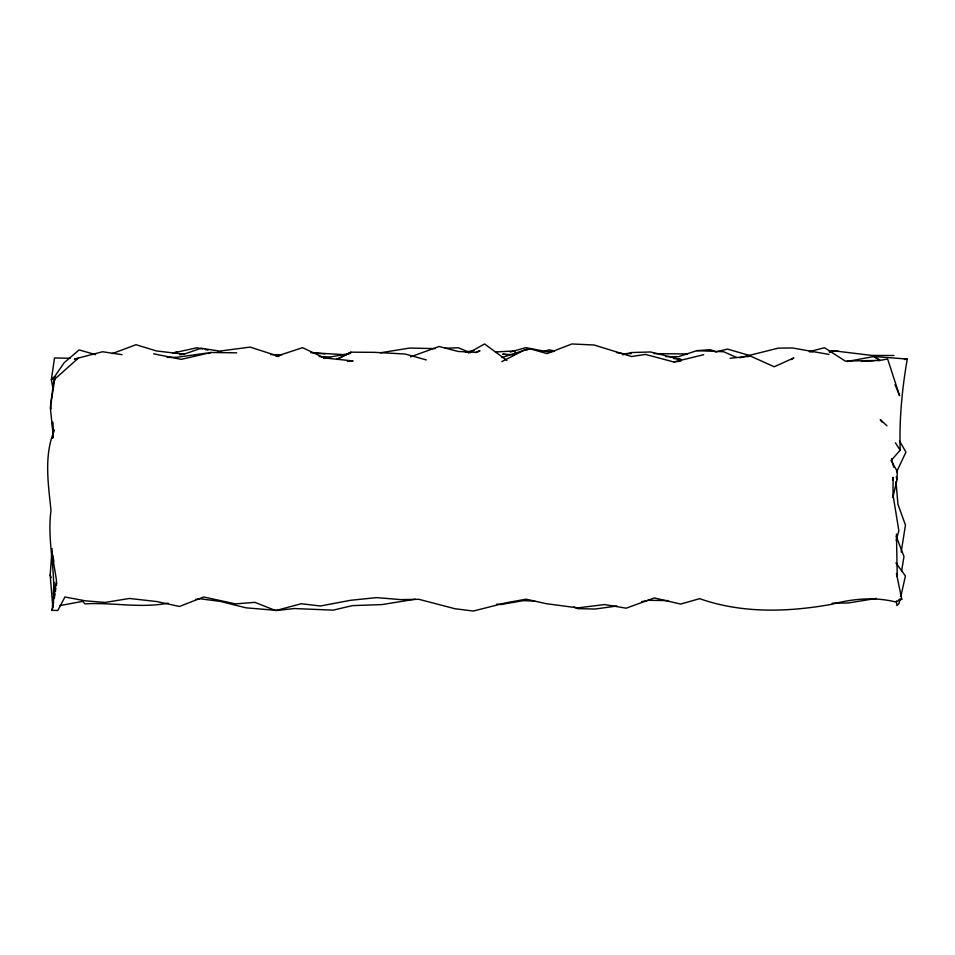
<?xml version="1.0" encoding="UTF-8"?>
<svg xmlns="http://www.w3.org/2000/svg" width="955" height="955" viewBox="0 0 955 955"><rect width="100%" height="100%" fill="white"/><g stroke="black" fill="none" stroke-linecap="round" stroke-linejoin="round"><path stroke-width="1.43" d="M52.8 422.074L52.692 438.214M52.513 423.101L53.003 437.545M53.003 602.486L52.812 606.795L52.501 605.78C57.193 573.871 46.628 542.309 50.997 510.627C48.371 483.899 43.632 455.654 54.435 430.072M53.361 593.879L53.85 582.395M892.877 497.555L896.948 479.744L897.342 471.555L891.063 460.537L900.207 450.187C899.109 419.83 902.081 389.043 907.25 359.068L873.932 356.513L847.025 361.503M52.812 606.795L50.161 575.053L52.119 548.48M896.435 573.513L901.795 599.227L895.48 601.913C874.458 596.684 852.397 598.773 831.662 604.324C787.768 612.167 742.262 613.647 699.645 598.666L680.64 604.085L654.378 597.949L626.205 608.18L604.539 604.563L577.739 607.893L546.033 603.644L526.086 599.179L505.04 602.987L473.322 611.045L454.986 608.741L418.863 599.31L400.802 599.633L376.592 597.615L350.652 600.289L320.379 605.995L301.255 603.739L275.72 610.591L254.973 602.354L235.431 603.87L203.702 596.982L179.468 606.473L157.038 601.59L129.522 598.463L105.062 602.438L85.377 600.826L64.928 596.994L57.778 610.496L52.071 610.329L56.488 580.306L51.737 551.202L53.898 561.23M54.351 598.248L55.008 594.01M55.45 591.181L55.891 588.352M56.321 585.522L56.763 582.705M901.162 552.097L905.471 525.095L897.951 504.312L895.981 481.654M901.556 571.233L903.979 556.586L896.244 536.292M52.071 610.329L52.883 606.413M892.531 480.186L893.14 477.309L892.997 494.797L898.846 530.682L896.184 540.375M900.123 599.179L898.989 603.476L896.96 605.566L896.375 601.173M900.875 596.326L905.424 575.961L895.921 562.901M52.501 605.78L53.695 602.486M896.602 471.925L905.937 452.121L899.443 440.768M55.521 376.139L51.355 379.744L52.955 388.196M78.346 358.137L54.71 379.159L50.328 407.725L53.014 433.642M791.492 359.581L793.856 357.886L774.242 366.756L750.367 356.048L730.133 358.292M526.945 350.091L529.452 348.587L546.905 353.613L571.914 343.967L594.141 345.006L631.434 356.525L645.485 354.412L673.848 361.981L680.939 361.002M468.344 353.004L484.591 343.955L506.95 360.453M501.864 361.575L524.725 349.864L529.452 348.587L501.96 357.552M336.709 359.438L350.963 352.18L374.563 352.335L405.111 354.019L426.312 359.916M336.996 359.259L350.963 352.18M476.044 352.622L479.983 350.772L475.351 352.335L458.197 351.464L439.121 346.474L410.543 356.884M208.393 353.577L211.079 352.479L236.649 352.825M622.791 354.687L625.489 353.66L631.171 353.66M112.296 353.601L136.004 344.695L156.357 350.939L183.993 354.21L201.075 348.229L219.566 351.094L250.115 347.107L279.015 356.406L276.974 356.394M715.916 351.882L710.436 349.673L696.852 350.652L678.528 356.669L665.731 356.633M275.947 356.382L302.556 347.692L324.378 357.934L353.135 360.966L347.405 361.408M543.562 351.559L549.018 349.828L554.592 351.034M829.453 352.049L833.572 350.783L871.736 355.415L894.047 355.499M510.352 352.013L525.68 347.656L546.869 351.667L554.151 351.428M176.962 351.929L172.819 353.075L196.849 347.763L202.46 348.933M809.207 351.667L824.547 347.727L845.247 361.086L880.116 360.381L887.625 359.008L899.574 395.68L895.074 384.65M622.97 354.627L631.434 352.55L650.51 351.977L680.82 359.438L673.418 358.495M673.848 361.981L703.692 354.687M716.262 351.786L727.531 349.1L749.83 355.57M829.25 351.81L833.572 350.783M747.55 356.681L750.367 356.048M415.258 599.239L381.952 604.575L352.395 605.625L333.104 610.15L294.319 608.538L277.308 610.436L245.996 607.822L220.39 601.423L199.989 598.749L195.644 599.418M641.533 601.686L648.696 600.301L668.536 600.635M739.874 357.743L778.325 348.121L792.447 347.966L829 354.424M323.96 358.089L350.64 353.386M59.676 605.637L82.775 601.328L84.864 603.858C112.702 602.235 140.385 608.526 168.152 603.154M465.3 352.013L474.014 350.569M380.293 352.813L409.671 348.05L434.955 348.611M876.415 598.415L848.243 602.987L832.127 603.202M904.409 359.522L907.25 359.068M616.99 605.983L595.084 609.039L577.715 608.645L573.8 606.962M179.767 354.735L183.993 354.21M898.989 599.465L901.795 599.227M323.888 358.232L326.55 358.03M77.403 358.841L74.466 359.044L102.591 351.75L122.085 354.675M495.478 351.977L513.324 350.998L516.918 353.171M861.458 361.432L874.374 360.704M877.239 360.548L880.116 360.381L873.932 356.513L879.961 360.536M270.683 354.627L282.286 354.699M445.161 348.241L458.281 347.763L470.349 352.729M218.146 351.786L221.106 351.703M829.883 351.452L838.347 351.225M167.125 357.457L177.021 357.289L211.079 352.479L181.235 359.355L153.612 353.816M809.995 351.822L812.848 351.774M654.091 353.613L687.564 353.983M70.097 358.268L54.519 357.958L51.355 379.744L54.328 377.07L64.128 362.745L79.11 349.924L95.56 354.615M534.669 601.041L523.137 600.671L501.184 604.503L496.791 604.121M696.852 350.652L723.663 351.75L736.532 357.433M514.184 354.747L502.748 354.162L507.069 354.735M310.817 352.682L346.355 354.771M313.55 353.111L324.963 353.851M321.895 356.979L329.093 357.6M319.113 356.549L330.526 357.719M616.5 352.574L626.671 354.293M205.265 349.506L208.083 350.091M886.932 425.775L880.283 419.603L881.883 422.05M895.42 442.845L900.207 450.187M50.161 575.053L51.188 577.596M891.528 458.806L893.701 467.174M896.232 476.951L896.948 479.744M54.793 379.935L54.328 377.07L50.579 404.645L51.104 408.847M896.459 534.084L897.234 576.271"/></g></svg>
